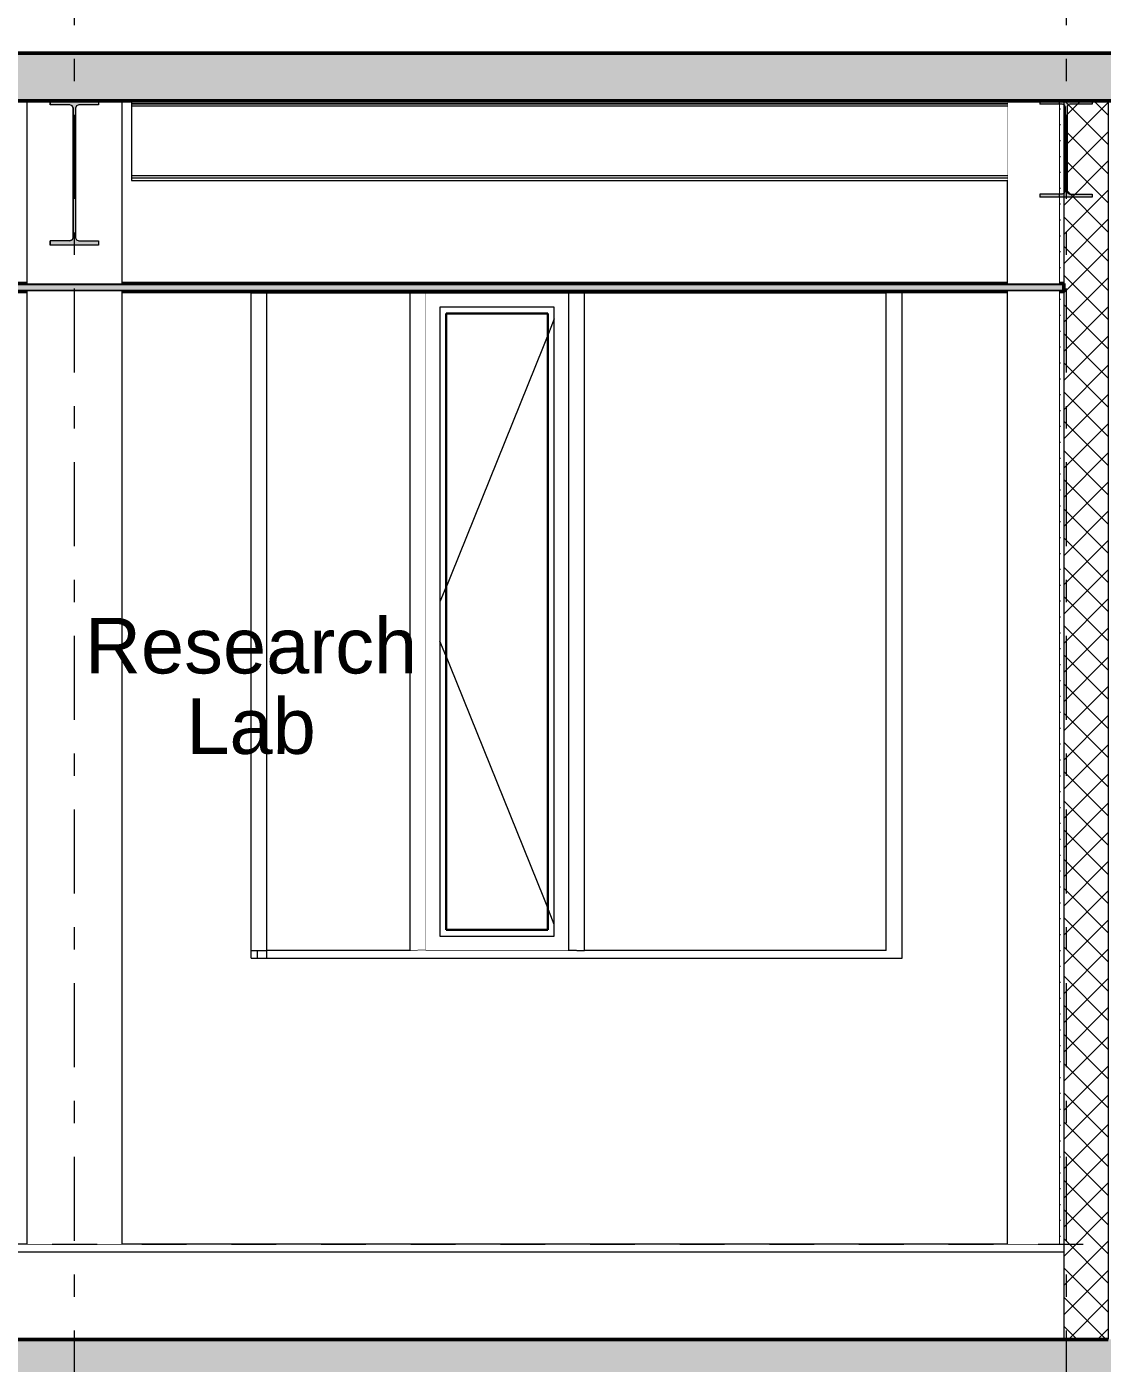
# Model space of a CAD drawing. Header units: millimetres. Extents: x -48147 to 1414029, y -496296 to 18123.
# Drawn here: x 1399461 to 1402847, y -483112 to -478904 of the extents above; entities that cross this region are included whole.
import ezdxf
from ezdxf.enums import TextEntityAlignment as Align

# ---------------------------------------------------------------- set-up
doc = ezdxf.new("R2010")
doc.units = ezdxf.units.MM
doc.header["$MEASUREMENT"] = 0
for name, pattern in [('Dashed', [2822.222233, 1411.111116, -1411.111116]), ('Double Dashed', [546.805537, 264.583325, -105.833328, 70.555556, -105.833328]), ('Wipeout_Contour', [1000, 0, -1000])]:
    doc.linetypes.add(name, pattern=pattern)
for name, color, linetype, lineweight, true_color in [('0_Pen_No__105', 7, 'Continuous', 15, 0xa6a6a6), ('A-230-M_FLOOR.IFC Import_Pen_No__109', 7, 'Continuous', 15, 0xa6a6a6), ('A-230-M_FLOOR.IFC Import_Pen_No__29', 7, 'Continuous', 50, 0x2a2a2a), ('New_A-15-MG_Structural_Grid_Phase_2_Pen_No__222', 7, 'Continuous', 13, 0x65af33), ('New_A-20-M_Ceiling_Pen_No__107', 7, 'Continuous', 15, 0xa6a6a6), ('New_A-20-M_Ceiling_Pen_No__29', 7, 'Continuous', 50, 0x2a2a2a), ('New_A-25-M_Curtain_Wall_Pen_No__23', 7, 'Continuous', 30, 0x2a2a2a), ('New_A-25-M_Curtain_Wall_Pen_No__63', 7, 'Continuous', 20, 0x606060), ('New_A-25-M_Wall_Int_Pen_No__107', 7, 'Continuous', 15, 0xa6a6a6)]:
    doc.layers.add(name, color=color, linetype=linetype, lineweight=lineweight, true_color=true_color)
for name, color, linetype in [('A-230-M_FLOOR.IFC Import', 7, 'Continuous'), ('A-25-M_Wall_Int', 7, 'Continuous'), ('New_A-15-MG_Structural_Grid_Phase_2', 7, 'Continuous'), ('New_A-20-M_Ceiling', 7, 'Continuous'), ('New_A-20-M_Floor_Slab', 7, 'Continuous'), ('New_A-25-M_Curtain_Wall', 7, 'Continuous'), ('New_A-25-M_Wall_Ext', 7, 'Continuous'), ('New_A-25-M_Wall_Int', 7, 'Continuous'), ('New_ArchiCAD Doors', 7, 'Continuous'), ('S-280-M_STRUCT_FRAME.IFC Import', 7, 'Continuous')]:
    doc.layers.add(name, color=color, linetype=linetype)
for name, color, linetype, lineweight in [('A-25-M_Wall_Int_Pen_No__87', 8, 'Continuous', 20), ('A-95-P_Text_1_50_GA_Pen_No__1', 7, 'Continuous', 13), ('New_A-20-M_Floor_Slab_Pen_No__4', 7, 'Continuous', 20), ('New_A-25-M_Curtain_Wall_Pen_No__3', 7, 'Continuous', 18), ('New_A-25-M_Curtain_Wall_Pen_No__87', 8, 'Continuous', 20), ('New_A-25-M_Wall_Int_Pen_No__1', 7, 'Continuous', 13), ('New_A-25-M_Wall_Int_Pen_No__87', 8, 'Continuous', 20), ('New_ArchiCAD Doors_Pen_No__87', 8, 'Continuous', 20), ('S-280-M_STRUCT_FRAME.IFC Import_Pen_No__1', 7, 'Continuous', 13), ('S-280-M_STRUCT_FRAME.IFC Import_Pen_No__160', 5, 'Continuous', 200), ('S-280-M_STRUCT_FRAME.IFC Import_Pen_No__90', 8, 'Continuous', 20)]:
    doc.layers.add(name, color=color, linetype=linetype, lineweight=lineweight)
doc.styles.add('GENERATED_STYLE_2', font='')
doc.styles.get('GENERATED_STYLE_2').set_extended_font_data('Swis721 BT')
pattern_1 = [(270, (1372879, -490836.73), (86.60254, 0), [0, -50]), (270, (1372922.3, -490861.73), (86.60254, 0), [0, -50])]
pattern_2 = [(0, (1372879, -490836.73), (0, 389.7114), [24.375, -200.625]), (0, (1372991.5, -490641.88), (0, 389.7114), [24.375, -200.625]), (60, (1372879, -490836.73), (-337.5, 194.8557), [24.375, -200.625]), (60, (1373104, -490836.73), (-337.5, 194.8557), [24.375, -200.625]), (120, (1372903.37, -490836.73), (337.5, 194.8557), [24.375, -200.625]), (120, (1373128.37, -490836.73), (337.5, 194.8557), [24.375, -200.625]), (0, (1372878.996, -490799.23), (0, 75), [0, -75, 0, -112.5]), (45, (1372916.496, -490799.23), (-53.03301, 53.03301), [0, -56.25, 0, -93.75])]

# ---------------------------------------------------------------- blocks, each defined once
blk = doc.blocks.new('Section Elem_3_2', base_point=(1372879, -490836.7))
at = {"color": 254, "linetype": 'Wipeout_Contour', "lineweight": 0, "ltscale": 11841885.33030787}
blk.add_wipeout([(1399761.5, -479136.7), (1399761.5, -479711.7), (1402549.1, -479711.7), (1402549.1, -479388.2), (1399790.7, -479388.2), (1399790.7, -479147.6), (1399790.7, -479145.3), (1399790.7, -479136.7)], dxfattribs=at).dxf.layer = 'New_A-25-M_Wall_Ext'
at = {"color": 254, "linetype": 'Wipeout_Contour', "lineweight": 0, "ltscale": 11851513.56060757}
blk.add_wipeout([(1400167.4, -479736.7), (1399761.5, -479736.7), (1399761.5, -482736.7), (1402549.1, -482736.7), (1402549.1, -479736.7), (1402217.4, -479736.7), (1402217.4, -481836.7), (1400167.4, -481836.7)], dxfattribs=at).dxf.layer = 'New_A-25-M_Wall_Ext'
blk = doc.blocks.new('Section Elem_17_2', base_point=(1372879, -490836.7))
at = {"color": 254, "linetype": 'Wipeout_Contour', "lineweight": 0, "ltscale": 5924412.651582181}
blk.add_wipeout([(1402726.3, -482736.7), (1397715.9, -482736.7), (1397715.9, -482761.7), (1402726.3, -482761.7)], dxfattribs=at).dxf.layer = 'New_A-20-M_Floor_Slab'
at = {"layer": 'New_A-20-M_Floor_Slab_Pen_No__4', "linetype": 'Continuous'}
for p, q in [((1402711.3, -482736.7), (1397715.9, -482736.7)), ((1402726.3, -482736.7), (1402711.3, -482736.7))]:
    blk.add_line(p, q, dxfattribs=at)
at = {"color": 254, "linetype": 'Wipeout_Contour', "lineweight": 0, "ltscale": 5924608.265294793}
blk.add_wipeout([(1397715.9, -482761.7), (1397715.9, -483036.7), (1402726.3, -483036.7), (1402726.3, -482761.7)], dxfattribs=at).dxf.layer = 'New_A-20-M_Floor_Slab'
at = {"layer": 'New_A-20-M_Floor_Slab_Pen_No__4', "linetype": 'Continuous'}
blk.add_line((1402726.3, -482761.7), (1397715.9, -482761.7), dxfattribs=at)
blk = doc.blocks.new('Section Elem_29_2', base_point=(1372879, -490836.7))
at = {"color": 254, "linetype": 'Wipeout_Contour', "lineweight": 0, "ltscale": 5920426.810826753}
blk.add_wipeout([(1400187.2, -479736.7), (1400187.2, -479741.7), (1400217.2, -479741.7), (1400217.2, -479736.7)], dxfattribs=at).dxf.layer = 'New_A-25-M_Curtain_Wall'
at = {"color": 254, "linetype": 'Wipeout_Contour', "lineweight": 0, "ltscale": 5923135.196032074}
blk.add_wipeout([(1400217.1, -481811.7), (1400187.2, -481811.7), (1400187.2, -481836.7), (1400217.1, -481836.7)], dxfattribs=at).dxf.layer = 'New_A-25-M_Curtain_Wall'
at = {"layer": 'New_A-25-M_Curtain_Wall_Pen_No__87', "linetype": 'Continuous'}
for p, q in [((1400187.2, -479741.7), (1400187.2, -479736.7)), ((1400187.2, -481836.7), (1400187.2, -481811.7))]:
    blk.add_line(p, q, dxfattribs=at)
at = {"color": 254, "linetype": 'Wipeout_Contour', "lineweight": 0, "ltscale": 5922682.642692517}
blk.add_wipeout([(1400217.2, -481811.7), (1400667.2, -481811.7), (1400667.2, -479741.7), (1400217.2, -479741.7)], dxfattribs=at).dxf.layer = 'New_A-25-M_Curtain_Wall'
at = {"layer": 'New_A-25-M_Curtain_Wall_Pen_No__87', "linetype": 'Continuous'}
blk.add_line((1400667.2, -479741.7), (1400667.2, -481811.7), dxfattribs=at)
blk = doc.blocks.new('Section Elem_30_2', base_point=(1372879, -490836.7))
at = {"color": 254, "linetype": 'Wipeout_Contour', "lineweight": 0, "ltscale": 5927412.030882657}
blk.add_wipeout([(1402167.2, -479741.7), (1401217.3, -479741.7), (1401217.3, -481811.7), (1402167.2, -481811.7)], dxfattribs=at).dxf.layer = 'New_A-25-M_Curtain_Wall'
blk = doc.blocks.new('Section Elem_31_2', base_point=(1372879, -490836.7))
at = {"color": 254, "linetype": 'Wipeout_Contour', "lineweight": 0, "ltscale": 5921382.697542738}
blk.add_wipeout([(1400217.3, -479741.7), (1400692.3, -479741.7), (1400692.3, -479736.7), (1400217.3, -479736.7)], dxfattribs=at).dxf.layer = 'New_A-25-M_Curtain_Wall'
at = {"color": 254, "linetype": 'Wipeout_Contour', "lineweight": 0, "ltscale": 5920483.769301658}
blk.add_wipeout([(1400217.3, -479736.7), (1400217.2, -479736.7), (1400217.2, -479741.7), (1400217.3, -479741.7)], dxfattribs=at).dxf.layer = 'New_A-25-M_Curtain_Wall'
at = {"layer": 'New_A-25-M_Curtain_Wall_Pen_No__87', "linetype": 'Continuous'}
for p, q in [((1400217.3, -479741.7), (1400217.3, -479736.7)), ((1400692.3, -479741.7), (1400217.3, -479741.7))]:
    blk.add_line(p, q, dxfattribs=at)
blk = doc.blocks.new('Section Elem_32_2', base_point=(1372879, -490836.7))
at = {"color": 254, "linetype": 'Wipeout_Contour', "lineweight": 0, "ltscale": 5924090.716299809}
blk.add_wipeout([(1400217.3, -481836.7), (1400692.3, -481836.7), (1400692.3, -481811.7), (1400217.3, -481811.7)], dxfattribs=at).dxf.layer = 'New_A-25-M_Curtain_Wall'
at = {"color": 254, "linetype": 'Wipeout_Contour', "lineweight": 0, "ltscale": 5923192.128839628}
blk.add_wipeout([(1400217.1, -481836.7), (1400217.3, -481836.7), (1400217.3, -481811.7), (1400217.1, -481811.7)], dxfattribs=at).dxf.layer = 'New_A-25-M_Curtain_Wall'
at = {"layer": 'New_A-25-M_Curtain_Wall_Pen_No__87', "linetype": 'Continuous'}
for p in [(1400217.3, -481836.7), (1400692.3, -481811.7)]:
    blk.add_line(p, (1400217.3, -481811.7), dxfattribs=at)
blk = doc.blocks.new('Section Elem_33_2', base_point=(1372879, -490836.7))
at = {"color": 254, "linetype": 'Wipeout_Contour', "lineweight": 0, "ltscale": 5929209.249609731}
blk.add_wipeout([(1402167.2, -479741.7), (1402167.2, -481811.7), (1402167.3, -481811.7), (1402167.3, -479741.7)], dxfattribs=at).dxf.layer = 'New_A-25-M_Curtain_Wall'
at = {"color": 254, "linetype": 'Wipeout_Contour', "lineweight": 0, "ltscale": 8893950.526606407}
blk.add_wipeout([(1402167.3, -479741.7), (1402167.3, -481811.7), (1402192.3, -481836.7), (1402217.3, -481836.7), (1402217.3, -479736.7), (1402172.3, -479736.7)], dxfattribs=at).dxf.layer = 'New_A-25-M_Curtain_Wall'
at = {"layer": 'New_A-25-M_Curtain_Wall_Pen_No__87', "linetype": 'Continuous'}
for p, q in [((1402167.3, -481811.7), (1402167.3, -479741.7)), ((1402217.3, -481836.7), (1402217.3, -479736.7))]:
    blk.add_line(p, q, dxfattribs=at)
blk = doc.blocks.new('Section Elem_34_2', base_point=(1372879, -490836.7))
at = {"color": 254, "linetype": 'Wipeout_Contour', "lineweight": 0, "ltscale": 5921737.294573885}
blk.add_wipeout([(1400167.4, -481811.7), (1400217.2, -481811.7), (1400217.2, -479741.7), (1400167.4, -479741.7)], dxfattribs=at).dxf.layer = 'New_A-25-M_Curtain_Wall'
at = {"layer": 'New_A-25-M_Curtain_Wall_Pen_No__87', "linetype": 'Continuous'}
for p, q in [((1400167.4, -479741.7), (1400217.2, -479741.7)), ((1400217.2, -481811.7), (1400217.2, -479741.7)), ((1400167.4, -481811.7), (1400217.2, -481811.7))]:
    blk.add_line(p, q, dxfattribs=at)
blk = doc.blocks.new('Section Elem_35_2', base_point=(1372879, -490836.7))
at = {"color": 254, "linetype": 'Wipeout_Contour', "lineweight": 0, "ltscale": 5926023.227798013}
blk.add_wipeout([(1401192.3, -479741.7), (1402167.3, -479741.7), (1402172.3, -479736.7), (1401192.3, -479736.7)], dxfattribs=at).dxf.layer = 'New_A-25-M_Curtain_Wall'
at = {"layer": 'New_A-25-M_Curtain_Wall_Pen_No__87', "linetype": 'Continuous'}
blk.add_line((1402167.3, -479741.7), (1401217.3, -479741.7), dxfattribs=at)
blk = doc.blocks.new('Section Elem_36_2', base_point=(1372879, -490836.7))
at = {"color": 254, "linetype": 'Wipeout_Contour', "lineweight": 0, "ltscale": 5928748.060551828}
blk.add_wipeout([(1402167.3, -481811.7), (1401192.3, -481811.7), (1401192.3, -481836.7), (1402192.3, -481836.7)], dxfattribs=at).dxf.layer = 'New_A-25-M_Curtain_Wall'
at = {"layer": 'New_A-25-M_Curtain_Wall_Pen_No__87', "linetype": 'Continuous'}
blk.add_line((1402167.3, -481811.7), (1401217.3, -481811.7), dxfattribs=at)
blk = doc.blocks.new('Section Elem_37_2', base_point=(1372879, -490836.7))
at = {"color": 254, "linetype": 'Wipeout_Contour', "lineweight": 0, "ltscale": 5925425.773873197}
blk.add_wipeout([(1401167.2, -481811.7), (1401167.3, -481811.7), (1401167.3, -479741.7), (1401167.2, -479741.7)], dxfattribs=at).dxf.layer = 'New_A-25-M_Curtain_Wall'
at = {"color": 254, "linetype": 'Wipeout_Contour', "lineweight": 0, "ltscale": 5925520.422809229}
blk.add_wipeout([(1401167.3, -481811.7), (1401217.3, -481811.7), (1401217.3, -479741.7), (1401167.3, -479741.7)], dxfattribs=at).dxf.layer = 'New_A-25-M_Curtain_Wall'
at = {"layer": 'New_A-25-M_Curtain_Wall_Pen_No__87', "linetype": 'Continuous'}
for p, q in [((1401167.3, -481811.7), (1401167.3, -479741.7)), ((1401192.3, -479741.7), (1401217.3, -479741.7)), ((1401217.3, -481811.7), (1401217.3, -479741.7)), ((1401192.3, -481811.7), (1401217.3, -481811.7))]:
    blk.add_line(p, q, dxfattribs=at)
blk = doc.blocks.new('Section Elem_62_2', base_point=(1372879, -490836.7))
at = {"color": 254, "linetype": 'Wipeout_Contour', "lineweight": 0, "ltscale": 5923533.986780397}
blk.add_wipeout([(1400667.2, -481811.7), (1400667.3, -481811.7), (1400667.3, -479741.7), (1400667.2, -479741.7)], dxfattribs=at).dxf.layer = 'New_A-25-M_Curtain_Wall'
at = {"color": 254, "linetype": 'Wipeout_Contour', "lineweight": 0, "ltscale": 5923628.72008644}
blk.add_wipeout([(1400717.3, -479741.7), (1400667.3, -479741.7), (1400667.3, -481811.7), (1400717.3, -481811.7)], dxfattribs=at).dxf.layer = 'New_A-25-M_Curtain_Wall'
at = {"layer": 'New_A-25-M_Curtain_Wall_Pen_No__87', "linetype": 'Continuous'}
for p, q in [((1400667.3, -479741.7), (1400667.3, -481811.7)), ((1400717.3, -479741.7), (1400692.3, -479741.7)), ((1400717.3, -479741.7), (1400717.3, -481811.7)), ((1400717.3, -481811.7), (1400692.3, -481811.7))]:
    blk.add_line(p, q, dxfattribs=at)
blk = doc.blocks.new('Section Elem_63_2', base_point=(1372879, -490836.7))
at = {"color": 254, "linetype": 'Wipeout_Contour', "lineweight": 0, "ltscale": 5925934.669955907}
blk.add_wipeout([(1401192.3, -481811.7), (1400692.3, -481811.7), (1400692.3, -481836.7), (1401192.3, -481836.7)], dxfattribs=at).dxf.layer = 'New_A-25-M_Curtain_Wall'
at = {"layer": 'New_A-25-M_Curtain_Wall_Pen_No__87', "linetype": 'Continuous'}
blk.add_line((1401192.3, -481811.7), (1400717.3, -481811.7), dxfattribs=at)
blk = doc.blocks.new('Section Elem_64_2', base_point=(1372879, -490836.7))
at = {"color": 254, "linetype": 'Wipeout_Contour', "lineweight": 0, "ltscale": 5923227.494294537}
blk.add_wipeout([(1400692.3, -479741.7), (1401192.3, -479741.7), (1401192.3, -479736.7), (1400692.3, -479736.7)], dxfattribs=at).dxf.layer = 'New_A-25-M_Curtain_Wall'
at = {"layer": 'New_A-25-M_Curtain_Wall_Pen_No__87', "linetype": 'Continuous'}
blk.add_line((1401192.3, -479741.7), (1400717.3, -479741.7), dxfattribs=at)
blk = doc.blocks.new('Section Elem_65_2', base_point=(1372879, -490836.7))
at = {"color": 254, "linetype": 'Wipeout_Contour', "lineweight": 0, "ltscale": 7403854.872143615}
blk.add_wipeout([(1400717.3, -479741.8), (1400762.2, -479786.7), (1401122.2, -479786.7), (1401167.2, -479741.7), (1400717.3, -479741.7)], dxfattribs=at).dxf.layer = 'New_A-25-M_Curtain_Wall'
at = {"color": 254, "linetype": 'Wipeout_Contour', "lineweight": 0, "ltscale": 5925340.431117051}
blk.add_wipeout([(1401167.2, -479741.7), (1401122.2, -479786.7), (1401122.2, -481766.7), (1401167.2, -481811.7)], dxfattribs=at).dxf.layer = 'New_A-25-M_Curtain_Wall'
at = {"color": 254, "linetype": 'Wipeout_Contour', "lineweight": 0, "ltscale": 7407156.419229967}
blk.add_wipeout([(1400717.3, -481811.7), (1400717.3, -481811.7), (1401167.2, -481811.7), (1401122.2, -481766.7), (1400762.2, -481766.7)], dxfattribs=at).dxf.layer = 'New_A-25-M_Curtain_Wall'
at = {"layer": 'New_A-25-M_Curtain_Wall_Pen_No__87', "linetype": 'Continuous'}
blk.add_line((1401167.2, -479741.7), (1401167.2, -481811.7), dxfattribs=at)
at = {"color": 254, "linetype": 'Wipeout_Contour', "lineweight": 0, "ltscale": 5923808.262722407}
blk.add_wipeout([(1400717.3, -481811.7), (1400762.2, -481766.7), (1400762.2, -479786.7), (1400717.3, -479741.8)], dxfattribs=at).dxf.layer = 'New_A-25-M_Curtain_Wall'
at = {"color": 254, "linetype": 'Wipeout_Contour', "lineweight": 0, "ltscale": 5925217.37686383}
blk.add_wipeout([(1401102.2, -481746.7), (1401122.2, -481766.7), (1401122.2, -479786.7), (1401102.2, -479806.7)], dxfattribs=at).dxf.layer = 'New_A-25-M_Curtain_Wall'
at = {"color": 254, "linetype": 'Wipeout_Contour', "lineweight": 0, "ltscale": 5923931.023154561}
blk.add_wipeout([(1400762.2, -481766.7), (1400782.2, -481746.7), (1400782.2, -479806.7), (1400762.2, -479786.7)], dxfattribs=at).dxf.layer = 'New_A-25-M_Curtain_Wall'
at = {"color": 254, "linetype": 'Wipeout_Contour', "lineweight": 0, "ltscale": 5923301.77345796}
blk.add_wipeout([(1400762.2, -479786.7), (1400782.2, -479806.7), (1401102.2, -479806.7), (1401122.2, -479786.7)], dxfattribs=at).dxf.layer = 'New_A-25-M_Curtain_Wall'
at = {"color": 254, "linetype": 'Wipeout_Contour', "lineweight": 0, "ltscale": 5925846.622856408}
blk.add_wipeout([(1400762.2, -481766.7), (1401122.2, -481766.7), (1401102.2, -481746.7), (1400782.2, -481746.7)], dxfattribs=at).dxf.layer = 'New_A-25-M_Curtain_Wall'
at = {"color": 254, "linetype": 'Wipeout_Contour', "lineweight": 0, "ltscale": 5924574.134577855}
blk.add_wipeout([(1400782.2, -479806.7), (1400782.2, -481746.7), (1401102.2, -481746.7), (1401102.2, -479806.7)], dxfattribs=at).dxf.layer = 'New_A-25-M_Curtain_Wall'
at = {"layer": 'New_A-25-M_Curtain_Wall_Pen_No__23', "linetype": 'Continuous'}
for p, q in [((1401102.2, -479806.7), (1400782.2, -479806.7)), ((1400782.2, -479806.7), (1400782.2, -481746.7)), ((1401102.2, -481746.7), (1401102.2, -479806.7)), ((1400782.2, -481746.7), (1401102.2, -481746.7))]:
    blk.add_line(p, q, dxfattribs=at)
at = {"layer": 'New_A-25-M_Curtain_Wall_Pen_No__3', "linetype": 'Continuous'}
for p, q in [((1401122.2, -479823.6), (1400762.2, -480714.8)), ((1401122.2, -481729.8), (1400762.2, -480838.6))]:
    blk.add_line(p, q, dxfattribs=at)
at = {"layer": 'New_A-25-M_Curtain_Wall_Pen_No__63', "linetype": 'Continuous'}
blk.add_line((1401102.2, -479806.7), (1401102.2, -481746.7), dxfattribs=at)
at = {"layer": 'New_A-25-M_Curtain_Wall_Pen_No__87', "linetype": 'Continuous'}
for p, q in [((1400762.2, -479786.7), (1400762.2, -481766.7)), ((1401122.2, -479786.7), (1400762.2, -479786.7)), ((1401122.2, -481766.7), (1401122.2, -479786.7)), ((1400762.2, -481766.7), (1401122.2, -481766.7))]:
    blk.add_line(p, q, dxfattribs=at)
blk = doc.blocks.new('Section Elem_107_2', base_point=(1372879, -490836.7))
at = {"layer": 'New_ArchiCAD Doors_Pen_No__87', "linetype": 'Continuous'}
for p, q in [((1400167.4, -481836.7), (1400167.4, -479736.7)), ((1402217.4, -481836.7), (1402217.4, -479736.7)), ((1400167.4, -481836.7), (1402217.4, -481836.7))]:
    blk.add_line(p, q, dxfattribs=at)
blk = doc.blocks.new('Section Elem_164_2', base_point=(1372879, -490836.7))
at = {"color": 254, "linetype": 'Wipeout_Contour', "lineweight": 0, "ltscale": 11863182.35997873}
blk.add_wipeout([(1402866.3, -482736.7), (1402881.3, -482736.7), (1402881.3, -480161.7), (1402878.3, -480161.7), (1402878.3, -480136.7), (1402881.3, -480136.7), (1402881.3, -479136.7), (1402866.3, -479136.7)], dxfattribs=at).dxf.layer = 'New_A-25-M_Wall_Int'
at = {"layer": 'New_A-25-M_Wall_Int_Pen_No__107', "linetype": 'Continuous'}
h = blk.add_hatch(dxfattribs=at)
h.set_pattern_fill('Plaster_0002', color=256, style=0, pattern_type=2)
h.set_pattern_definition(pattern_1)
h.paths.add_polyline_path([(1402866.3, -482736.7), (1402881.3, -482736.7), (1402881.3, -480161.7), (1402878.3, -480161.7), (1402878.3, -480136.7), (1402881.3, -480136.7), (1402881.3, -479136.7), (1402866.3, -479136.7)])
at = {"color": 254, "linetype": 'Wipeout_Contour', "lineweight": 0, "ltscale": 11864043.42932498}
blk.add_wipeout([(1402866.3, -483036.7), (1402866.3, -482736.7), (1402866.3, -479136.7), (1402726.3, -479136.7), (1402726.3, -479711.7), (1402726.3, -479736.7), (1402726.3, -482736.7), (1402726.3, -483036.7)], dxfattribs=at).dxf.layer = 'New_A-25-M_Wall_Int'
at = {"layer": 'New_A-25-M_Wall_Int_Pen_No__107', "linetype": 'Continuous'}
h = blk.add_hatch(dxfattribs=at)
h.set_pattern_fill('Concrete_Block_0002', color=256, style=0, pattern_type=2)
h.set_pattern_definition([(45, (1372878.996, -490836.73), (-45.96194, 45.96194), []), (135, (1372878.996, -490836.73), (45.96194, 45.96194), [])])
h.paths.add_polyline_path([(1402866.3, -483036.7), (1402866.3, -482736.7), (1402866.3, -479136.7), (1402726.3, -479136.7), (1402726.3, -479711.7), (1402726.3, -479736.7), (1402726.3, -482736.7), (1402726.3, -483036.7)])
at = {"layer": 'New_A-25-M_Wall_Int_Pen_No__1', "linetype": 'Continuous'}
for p, q in [((1402881.3, -479136.7), (1402881.3, -480136.7)), ((1402881.3, -480161.7), (1402881.3, -482736.7))]:
    blk.add_line(p, q, dxfattribs=at)
at = {"layer": 'New_A-25-M_Wall_Int_Pen_No__1', "linetype": 'Continuous', "flags": 128}
blk.add_lwpolyline([(1402866.3, -479136.7), (1402866.3, -482736.7), (1402866.3, -482761.7), (1402866.3, -483036.7)], dxfattribs=at)
at = {"color": 254, "linetype": 'Wipeout_Contour', "lineweight": 0, "ltscale": 5929543.334062002}
blk.add_wipeout([(1402711.3, -479136.7), (1402711.3, -479711.7), (1402726.3, -479711.7), (1402726.3, -479136.7)], dxfattribs=at).dxf.layer = 'New_A-25-M_Wall_Int'
at = {"color": 254, "linetype": 'Wipeout_Contour', "lineweight": 0, "ltscale": 5931894.667779936}
blk.add_wipeout([(1402726.3, -479736.7), (1402711.3, -479736.7), (1402711.3, -482736.7), (1402726.3, -482736.7)], dxfattribs=at).dxf.layer = 'New_A-25-M_Wall_Int'
at = {"layer": 'New_A-25-M_Wall_Int_Pen_No__107', "linetype": 'Continuous'}
h = blk.add_hatch(dxfattribs=at)
h.set_pattern_fill('Plaster_0002', color=256, style=0, pattern_type=2)
h.set_pattern_definition(pattern_1)
h.paths.add_polyline_path([(1402711.3, -479136.7), (1402711.3, -479711.7), (1402726.3, -479711.7), (1402726.3, -479136.7)])
h = blk.add_hatch(dxfattribs=at)
h.set_pattern_fill('Plaster_0002', color=256, style=0, pattern_type=2)
h.set_pattern_definition(pattern_1)
h.paths.add_polyline_path([(1402726.3, -479736.7), (1402711.3, -479736.7), (1402711.3, -482736.7), (1402726.3, -482736.7)])
at = {"layer": 'New_A-25-M_Wall_Int_Pen_No__1', "linetype": 'Continuous'}
for p, q in [((1402711.3, -479136.7), (1402711.3, -479711.7)), ((1402726.3, -479136.7), (1402726.3, -479711.7)), ((1402711.3, -479736.7), (1402711.3, -482736.7))]:
    blk.add_line(p, q, dxfattribs=at)
at = {"layer": 'New_A-25-M_Wall_Int_Pen_No__1', "linetype": 'Continuous', "flags": 128}
blk.add_lwpolyline([(1402726.3, -479736.7), (1402726.3, -482736.7), (1402726.3, -482761.7), (1402726.3, -483036.7)], dxfattribs=at)
blk = doc.blocks.new('Section Elem_171_2', base_point=(1372879, -490836.7))
at = {"color": 254, "linetype": 'Wipeout_Contour', "lineweight": 0, "ltscale": 5852988.886324035}
blk.add_wipeout([(1360553.7, -478711.7), (1360553.7, -478986.7), (1404762.6, -478986.7), (1404762.6, -478711.7)], dxfattribs=at).dxf.layer = 'New_A-20-M_Floor_Slab'
blk = doc.blocks.new('Section Elem_358_2', base_point=(1372879, -490836.7))
at = {"layer": 'New_A-20-M_Ceiling_Pen_No__107', "linetype": 'Continuous'}
blk.add_hatch(color=256, dxfattribs=at).paths.add_polyline_path([(1402726.3, -479711.7), (1397715.9, -479711.7), (1397715.9, -479736.7), (1402726.3, -479736.7)])
at = {"layer": 'New_A-20-M_Ceiling_Pen_No__29', "linetype": 'Continuous'}
for p, q in [((1402711.3, -479711.7), (1397715.9, -479711.7)), ((1402726.3, -479711.7), (1402711.3, -479711.7)), ((1402726.3, -479711.7), (1402726.3, -479736.7)), ((1402711.3, -479736.7), (1397715.9, -479736.7)), ((1402726.3, -479736.7), (1402711.3, -479736.7))]:
    blk.add_line(p, q, dxfattribs=at)
blk = doc.blocks.new('Section Elem_388_2', base_point=(1372879, -490836.7))
at = {"color": 254, "linetype": 'Wipeout_Contour', "lineweight": 0, "ltscale": 14823084.25721261}
blk.add_wipeout([(1402549.1, -479136.7), (1402549.1, -479711.7), (1402711.3, -479711.7), (1402711.3, -479440.5), (1402650.7, -479440.5), (1402650.7, -479430.3), (1402711.3, -479430.3), (1402711.3, -479146.9), (1402650.7, -479146.9), (1402650.7, -479136.7)], dxfattribs=at).dxf.layer = 'New_A-25-M_Wall_Int'
at = {"color": 254, "linetype": 'Wipeout_Contour', "lineweight": 0, "ltscale": 5931559.412330091}
blk.add_wipeout([(1402549.1, -479736.7), (1402549.1, -482736.7), (1402711.3, -482736.7), (1402711.3, -479736.7)], dxfattribs=at).dxf.layer = 'New_A-25-M_Wall_Int'
at = {"layer": 'New_A-25-M_Wall_Int_Pen_No__87', "linetype": 'Continuous'}
for p, q in [((1402549.1, -479711.7), (1402549.1, -479136.7)), ((1402549.1, -482736.7), (1402549.1, -479736.7))]:
    blk.add_line(p, q, dxfattribs=at)
blk = doc.blocks.new('Section Elem_422_2', base_point=(1372879, -490836.7))
at = {"color": 254, "linetype": 'Wipeout_Contour', "lineweight": 0, "ltscale": 35506298.77734426}
blk.add_wipeout([(1399461.2, -479136.7), (1399461.2, -479711.7), (1399761.5, -479711.7), (1399761.5, -479136.7), (1399687.4, -479136.7), (1399687.4, -479150), (1399625.2, -479150), (1399618, -479153), (1399615, -479160.2), (1399615, -479567.8), (1399618, -479575), (1399625.2, -479578), (1399687.4, -479578), (1399687.4, -479591.3), (1399534.5, -479591.3), (1399534.5, -479578), (1399596.7, -479578), (1399603.9, -479575), (1399606.9, -479567.8), (1399606.9, -479160.2), (1399603.9, -479153), (1399596.7, -479150), (1399534.5, -479150), (1399534.5, -479136.7)], dxfattribs=at).dxf.layer = 'A-25-M_Wall_Int'
at = {"color": 254, "linetype": 'Wipeout_Contour', "lineweight": 0, "ltscale": 5920138.739750572}
blk.add_wipeout([(1399761.5, -479736.7), (1399461.2, -479736.7), (1399461.2, -482736.7), (1399761.5, -482736.7)], dxfattribs=at).dxf.layer = 'A-25-M_Wall_Int'
at = {"layer": 'A-25-M_Wall_Int_Pen_No__87', "linetype": 'Continuous'}
for p, q in [((1399461.2, -479136.7), (1399461.2, -479711.7)), ((1399761.5, -479711.7), (1399761.5, -479136.7)), ((1399461.2, -479736.7), (1399461.2, -482736.7)), ((1399761.5, -482736.7), (1399761.5, -479736.7))]:
    blk.add_line(p, q, dxfattribs=at)
blk = doc.blocks.new('Section Elem_531_2', base_point=(1372879, -490836.7))
at = {"color": 254, "linetype": 'Wipeout_Contour', "lineweight": 0, "ltscale": 5923314.480942992}
blk.add_wipeout([(1399790.7, -479145.3), (1402549.1, -479145.3), (1402549.1, -479136.7), (1399790.7, -479136.7)], dxfattribs=at).dxf.layer = 'S-280-M_STRUCT_FRAME.IFC Import'
at = {"color": 254, "linetype": 'Wipeout_Contour', "lineweight": 0, "ltscale": 5923628.926121682}
blk.add_wipeout([(1399790.7, -479388.2), (1402549.1, -479388.2), (1402549.1, -479379.6), (1399790.7, -479379.6)], dxfattribs=at).dxf.layer = 'S-280-M_STRUCT_FRAME.IFC Import'
at = {"color": 254, "linetype": 'Wipeout_Contour', "lineweight": 0, "ltscale": 5923321.485672551}
blk.add_wipeout([(1399790.7, -479147.6), (1402549.1, -479147.6), (1402549.1, -479145.3), (1399790.7, -479145.3)], dxfattribs=at).dxf.layer = 'S-280-M_STRUCT_FRAME.IFC Import'
at = {"color": 254, "linetype": 'Wipeout_Contour', "lineweight": 0, "ltscale": 5923326.403867527}
blk.add_wipeout([(1399790.7, -479152.9), (1402549.1, -479152.9), (1402549.1, -479147.6), (1399790.7, -479147.6)], dxfattribs=at).dxf.layer = 'S-280-M_STRUCT_FRAME.IFC Import'
at = {"color": 254, "linetype": 'Wipeout_Contour', "lineweight": 0, "ltscale": 5923471.699102599}
blk.add_wipeout([(1399790.7, -479372), (1402549.1, -479372), (1402549.1, -479152.9), (1399790.7, -479152.9)], dxfattribs=at).dxf.layer = 'S-280-M_STRUCT_FRAME.IFC Import'
at = {"layer": 'S-280-M_STRUCT_FRAME.IFC Import_Pen_No__90', "linetype": 'Continuous'}
for p, q in [((1399790.7, -479136.7), (1399790.7, -479145.3)), ((1399790.7, -479145.3), (1399790.7, -479147.6)), ((1399790.7, -479145.3), (1402549.1, -479145.3)), ((1399790.7, -479147.6), (1399790.7, -479152.9)), ((1399790.7, -479152.9), (1402549.1, -479152.9))]:
    blk.add_line(p, q, dxfattribs=at)
at = {"color": 254, "linetype": 'Wipeout_Contour', "lineweight": 0, "ltscale": 5923616.995762508}
blk.add_wipeout([(1399790.7, -479377.4), (1402549.1, -479377.4), (1402549.1, -479372), (1399790.7, -479372)], dxfattribs=at).dxf.layer = 'S-280-M_STRUCT_FRAME.IFC Import'
at = {"color": 254, "linetype": 'Wipeout_Contour', "lineweight": 0, "ltscale": 5923621.916126324}
blk.add_wipeout([(1399790.7, -479377.4), (1399790.7, -479379.6), (1402549.1, -479379.6), (1402549.1, -479377.4)], dxfattribs=at).dxf.layer = 'S-280-M_STRUCT_FRAME.IFC Import'
at = {"layer": 'S-280-M_STRUCT_FRAME.IFC Import_Pen_No__90', "linetype": 'Continuous'}
for p, q in [((1399790.7, -479152.9), (1399790.7, -479372)), ((1399790.7, -479372), (1399790.7, -479377.4)), ((1399790.7, -479372), (1402549.1, -479372)), ((1399790.7, -479377.4), (1399790.7, -479379.6)), ((1399790.7, -479379.6), (1402549.1, -479379.6)), ((1399790.7, -479379.6), (1399790.7, -479388.2)), ((1399790.7, -479388.2), (1402549.1, -479388.2))]:
    blk.add_line(p, q, dxfattribs=at)
blk = doc.blocks.new('Section Elem_534_2', base_point=(1372879, -490836.7))
at = {"layer": 'S-280-M_STRUCT_FRAME.IFC Import_Pen_No__160', "linetype": 'Continuous', "lineweight": 0, "true_color": 0x00007f}
blk.add_hatch(color=176, dxfattribs=at).paths.add_polyline_path([(1399534.5, -479591.3), (1399687.4, -479591.3), (1399687.4, -479578), (1399625.2, -479578), (1399618, -479575), (1399615, -479567.8), (1399615, -479160.2), (1399618, -479153), (1399625.2, -479150), (1399687.4, -479150), (1399687.4, -479136.7), (1399534.5, -479136.7), (1399534.5, -479150), (1399596.7, -479150), (1399603.9, -479153), (1399606.9, -479160.2), (1399606.9, -479567.8), (1399603.9, -479575), (1399596.7, -479578), (1399534.5, -479578)])
at = {"layer": 'S-280-M_STRUCT_FRAME.IFC Import_Pen_No__1', "linetype": 'Continuous'}
for p, q in [((1399534.5, -479136.7), (1399534.5, -479150)), ((1399687.4, -479136.7), (1399687.4, -479150)), ((1399534.5, -479578), (1399534.5, -479591.3)), ((1399687.4, -479591.3), (1399534.5, -479591.3)), ((1399687.4, -479578), (1399687.4, -479591.3))]:
    blk.add_line(p, q, dxfattribs=at)
at = {"layer": 'S-280-M_STRUCT_FRAME.IFC Import_Pen_No__1', "linetype": 'Continuous', "flags": 128}
for points in [[(1399603.9, -479153), (1399596.7, -479150), (1399534.5, -479150)], [(1399603.9, -479153), (1399606.9, -479160.2), (1399606.9, -479567.8), (1399603.9, -479575)], [(1399618, -479153), (1399615, -479160.2), (1399615, -479567.8), (1399618, -479575)], [(1399687.4, -479150), (1399625.2, -479150), (1399618, -479153)], [(1399603.9, -479575), (1399596.7, -479578), (1399534.5, -479578)], [(1399618, -479575), (1399625.2, -479578), (1399687.4, -479578)]]:
    blk.add_lwpolyline(points, dxfattribs=at)
at = {"layer": 'S-280-M_STRUCT_FRAME.IFC Import_Pen_No__90', "linetype": 'Continuous'}
for p, q in [((1399534.5, -479150), (1399534.5, -479136.7)), ((1399603.9, -479153), (1399596.7, -479150)), ((1399606.9, -479160.2), (1399603.9, -479153)), ((1399606.9, -479567.8), (1399606.9, -479160.2)), ((1399534.5, -479591.3), (1399534.5, -479578)), ((1399596.7, -479578), (1399603.9, -479575)), ((1399603.9, -479575), (1399606.9, -479567.8))]:
    blk.add_line(p, q, dxfattribs=at)
blk = doc.blocks.new('Section Elem_540_2', base_point=(1372879, -490836.7))
at = {"layer": 'S-280-M_STRUCT_FRAME.IFC Import_Pen_No__160', "linetype": 'Continuous', "lineweight": 0, "true_color": 0x00007f}
blk.add_hatch(color=176, dxfattribs=at).paths.add_polyline_path([(1402650.7, -479440.5), (1402815.8, -479440.5), (1402815.8, -479430.3), (1402745.2, -479430.3), (1402738.9, -479427.7), (1402736.3, -479421.4), (1402736.3, -479155.8), (1402738.9, -479149.5), (1402745.2, -479146.9), (1402815.8, -479146.9), (1402815.8, -479136.7), (1402650.7, -479136.7), (1402650.7, -479146.9), (1402721.3, -479146.9), (1402727.6, -479149.5), (1402730.2, -479155.8), (1402730.2, -479421.4), (1402727.6, -479427.7), (1402721.3, -479430.3), (1402650.7, -479430.3)])
at = {"layer": 'S-280-M_STRUCT_FRAME.IFC Import_Pen_No__1', "linetype": 'Continuous'}
for p, q in [((1402650.7, -479136.7), (1402650.7, -479146.9)), ((1402815.8, -479136.7), (1402815.8, -479146.9)), ((1402650.7, -479430.3), (1402650.7, -479440.5)), ((1402815.8, -479430.3), (1402815.8, -479440.5)), ((1402815.8, -479440.5), (1402650.7, -479440.5))]:
    blk.add_line(p, q, dxfattribs=at)
at = {"layer": 'S-280-M_STRUCT_FRAME.IFC Import_Pen_No__1', "linetype": 'Continuous', "flags": 128}
for points in [[(1402727.6, -479149.5), (1402721.3, -479146.9), (1402650.7, -479146.9)], [(1402727.6, -479149.5), (1402730.2, -479155.8), (1402730.2, -479421.4), (1402727.6, -479427.7)], [(1402738.9, -479149.5), (1402736.3, -479155.8), (1402736.3, -479421.4), (1402738.9, -479427.7)], [(1402815.8, -479146.9), (1402745.2, -479146.9), (1402738.9, -479149.5)], [(1402727.6, -479427.7), (1402721.3, -479430.3), (1402650.7, -479430.3)], [(1402738.9, -479427.7), (1402745.2, -479430.3), (1402815.8, -479430.3)]]:
    blk.add_lwpolyline(points, dxfattribs=at)
at = {"layer": 'S-280-M_STRUCT_FRAME.IFC Import_Pen_No__90', "linetype": 'Continuous'}
for p, q in [((1402650.7, -479136.7), (1402650.7, -479146.9)), ((1402650.7, -479430.3), (1402650.7, -479440.5))]:
    blk.add_line(p, q, dxfattribs=at)
blk = doc.blocks.new('Section Elem_733_2', base_point=(1372879, -490836.7))
at = {"color": 254, "linetype": 'Wipeout_Contour', "lineweight": 0, "ltscale": 5859149.695969879}
blk.add_wipeout([(1360553.8, -483186.7), (1405057.4, -483186.7), (1405057.4, -483036.7), (1360553.8, -483036.7)], dxfattribs=at).dxf.layer = 'A-230-M_FLOOR.IFC Import'
at = {"layer": 'A-230-M_FLOOR.IFC Import_Pen_No__109', "linetype": 'Continuous'}
h = blk.add_hatch(dxfattribs=at)
h.set_pattern_fill('Lightweight_Concrete_0002', color=256, style=0, pattern_type=2)
h.set_pattern_definition(pattern_2)
h.paths.add_polyline_path([(1360553.8, -483186.7), (1405057.4, -483186.7), (1405057.4, -483036.7), (1360553.8, -483036.7)])
at = {"layer": 'A-230-M_FLOOR.IFC Import_Pen_No__29', "linetype": 'Continuous', "flags": 128}
blk.add_lwpolyline([(1402866.3, -483036.7), (1402726.3, -483036.7), (1397715.9, -483036.7), (1397700.9, -483036.7), (1397685.9, -483036.7), (1397682.9, -483036.7), (1397618.9, -483036.7), (1397615.9, -483036.7), (1397600.9, -483036.7), (1397585.9, -483036.7), (1392940.4, -483036.7), (1392925.4, -483036.7), (1392910.4, -483036.7), (1392907.4, -483036.7), (1392843.4, -483036.7)], dxfattribs=at)
blk = doc.blocks.new('Section Elem_734_2', base_point=(1372879, -490836.7))
at = {"color": 254, "linetype": 'Wipeout_Contour', "lineweight": 0, "ltscale": 5853541.955050274}
blk.add_wipeout([(1360553.8, -479136.7), (1404907.6, -479136.7), (1404907.6, -478986.7), (1360553.8, -478986.7)], dxfattribs=at).dxf.layer = 'A-230-M_FLOOR.IFC Import'
at = {"layer": 'A-230-M_FLOOR.IFC Import_Pen_No__109', "linetype": 'Continuous'}
h = blk.add_hatch(dxfattribs=at)
h.set_pattern_fill('Lightweight_Concrete_0002', color=256, style=0, pattern_type=2)
h.set_pattern_definition(pattern_2)
h.paths.add_polyline_path([(1360553.8, -479136.7), (1404907.6, -479136.7), (1404907.6, -478986.7), (1360553.8, -478986.7)])
at = {"layer": 'A-230-M_FLOOR.IFC Import_Pen_No__29', "linetype": 'Continuous'}
for p, q in [((1399534.5, -479136.7), (1397715.9, -479136.7)), ((1399687.4, -479136.7), (1399534.5, -479136.7)), ((1402650.7, -479136.7), (1399687.4, -479136.7))]:
    blk.add_line(p, q, dxfattribs=at)
at = {"layer": 'A-230-M_FLOOR.IFC Import_Pen_No__29', "linetype": 'Continuous', "flags": 128}
for points in [[(1404907.6, -478986.7), (1404902.6, -478986.7), (1404762.6, -478986.7), (1360553.8, -478986.7)], [(1402881.3, -479136.7), (1402866.3, -479136.7), (1402815.8, -479136.7), (1402726.3, -479136.7), (1402711.3, -479136.7), (1402650.7, -479136.7)]]:
    blk.add_lwpolyline(points, dxfattribs=at)
blk = doc.blocks.new('Standard grid marker[6]_2', base_point=(1399610.9, -469432.1))
at = {"layer": 'New_A-15-MG_Structural_Grid_Phase_2_Pen_No__222', "linetype": 'Double Dashed'}
blk.add_line((1399610.9, -470432.1), (1399610.9, -493836.7), dxfattribs=at)
at = {"layer": 'New_A-15-MG_Structural_Grid_Phase_2_Pen_No__222', "style": 'GENERATED_STYLE_2'}
for tag, p in [('AC_MarkerText_1_0', (1399610.9, -469163.9)), ('AC_MarkerText_1_1', (1399610.9, -495068.6))]:
    blk.add_attdef(tag, text='', height=175, rotation=360, dxfattribs=at).set_placement(p, align=Align.MIDDLE_CENTER)
blk = doc.blocks.new('Standard grid marker[7]_2', base_point=(1402733.1, -469432.1))
at = {"layer": 'New_A-15-MG_Structural_Grid_Phase_2_Pen_No__222', "linetype": 'Double Dashed'}
blk.add_line((1402733.1, -470432.1), (1402733.1, -493836.7), dxfattribs=at)
at = {"layer": 'New_A-15-MG_Structural_Grid_Phase_2_Pen_No__222', "style": 'GENERATED_STYLE_2'}
for tag, p in [('AC_MarkerText_1_0', (1402733.1, -469163.9)), ('AC_MarkerText_1_1', (1402733.1, -495068.5))]:
    blk.add_attdef(tag, text='', height=175, rotation=360, dxfattribs=at).set_placement(p, align=Align.MIDDLE_CENTER)
blk = doc.blocks.new('S-24 Building Section_STORY_MARKER', base_point=(1372879, -490836.7))
at = {"layer": '0_Pen_No__105', "linetype": 'Dashed', "ltscale": 0.1}
blk.add_line((1358054.7, -482736.7), (1410366.7, -482736.7), dxfattribs=at)

msp = doc.modelspace()

# ---------------------------------------------------------------- block references
at = {"layer": 'New_A-25-M_Wall_Ext'}
msp.add_blockref('Section Elem_3_2', (1372879, -490836.7), dxfattribs=at)

# ---------------------------------------------------------------- next in the draw order: block references
at = {"layer": 'New_A-20-M_Floor_Slab'}
for name in ['Section Elem_171_2', 'Section Elem_17_2']:
    msp.add_blockref(name, (1372879, -490836.7), dxfattribs=at)
at = {"layer": 'New_A-25-M_Curtain_Wall'}
for name in ['Section Elem_29_2', 'Section Elem_30_2']:
    msp.add_blockref(name, (1372879, -490836.7), dxfattribs=at)

# ---------------------------------------------------------------- next in the draw order: block references
for name in ['Section Elem_31_2', 'Section Elem_33_2', 'Section Elem_32_2']:
    msp.add_blockref(name, (1372879, -490836.7), dxfattribs=at)
at = {"layer": 'New_A-25-M_Wall_Int'}
msp.add_blockref('Section Elem_164_2', (1372879, -490836.7), dxfattribs=at)

# ---------------------------------------------------------------- next in the draw order: block references
at = {"layer": 'New_A-25-M_Curtain_Wall'}
for name in ['Section Elem_34_2', 'Section Elem_62_2', 'Section Elem_35_2', 'Section Elem_36_2']:
    msp.add_blockref(name, (1372879, -490836.7), dxfattribs=at)

# ---------------------------------------------------------------- next in the draw order: block references
msp.add_blockref('Section Elem_37_2', (1372879, -490836.7), dxfattribs=at)

# ---------------------------------------------------------------- next in the draw order: block references
for name in ['Section Elem_64_2', 'Section Elem_63_2']:
    msp.add_blockref(name, (1372879, -490836.7), dxfattribs=at)

# ---------------------------------------------------------------- next in the draw order: block references
msp.add_blockref('Section Elem_65_2', (1372879, -490836.7), dxfattribs=at)

# ---------------------------------------------------------------- next in the draw order: block references
at = {"layer": 'New_A-20-M_Ceiling'}
msp.add_blockref('Section Elem_358_2', (1372879, -490836.7), dxfattribs=at)
at = {"layer": 'New_ArchiCAD Doors'}
msp.add_blockref('Section Elem_107_2', (1372879, -490836.7), dxfattribs=at)

# ---------------------------------------------------------------- next in the draw order: block references
at = {"layer": 'A-25-M_Wall_Int'}
msp.add_blockref('Section Elem_422_2', (1372879, -490836.7), dxfattribs=at)
at = {"layer": 'New_A-25-M_Wall_Int'}
msp.add_blockref('Section Elem_388_2', (1372879, -490836.7), dxfattribs=at)

# ---------------------------------------------------------------- next in the draw order: block references
at = {"layer": 'A-230-M_FLOOR.IFC Import'}
msp.add_blockref('Section Elem_733_2', (1372879, -490836.7), dxfattribs=at)
at = {"layer": 'S-280-M_STRUCT_FRAME.IFC Import'}
for name in ['Section Elem_534_2', 'Section Elem_531_2', 'Section Elem_540_2']:
    msp.add_blockref(name, (1372879, -490836.7), dxfattribs=at)

# ---------------------------------------------------------------- next in the draw order: texts
at = {"layer": 'A-95-P_Text_1_50_GA_Pen_No__1', "linetype": 'Continuous', "insert": (1400167.4, -480764.8), "char_height": 175, "width": 3634.245, "attachment_point": 2, "line_spacing_factor": 0.868369, "style": 'GENERATED_STYLE_2'}
msp.add_mtext('\\A1;{\\fSwis721 BT|b0|i0|c0|p34;Research\\P\\fSwis721 BT|b0|i0|c0|p34;Lab}', dxfattribs=at)

# ---------------------------------------------------------------- next in the draw order: block references
at = {"layer": 'A-230-M_FLOOR.IFC Import'}
msp.add_blockref('Section Elem_734_2', (1372879, -490836.7), dxfattribs=at)

# ---------------------------------------------------------------- next in the draw order: block references
at = {"layer": 'New_A-15-MG_Structural_Grid_Phase_2', "color": 8, "linetype": 'Continuous', "lineweight": 15}
for name, p in [('Standard grid marker[6]_2', (1399610.9, -469432.1)), ('Standard grid marker[7]_2', (1402733.1, -469432.1))]:
    msp.add_blockref(name, p, dxfattribs=at)

# ---------------------------------------------------------------- next in the draw order: block references
at = {"linetype": 'Continuous', "lineweight": 0}
msp.add_blockref('S-24 Building Section_STORY_MARKER', (1372879, -490836.7), dxfattribs=at)

doc.saveas('drawing.dxf')
